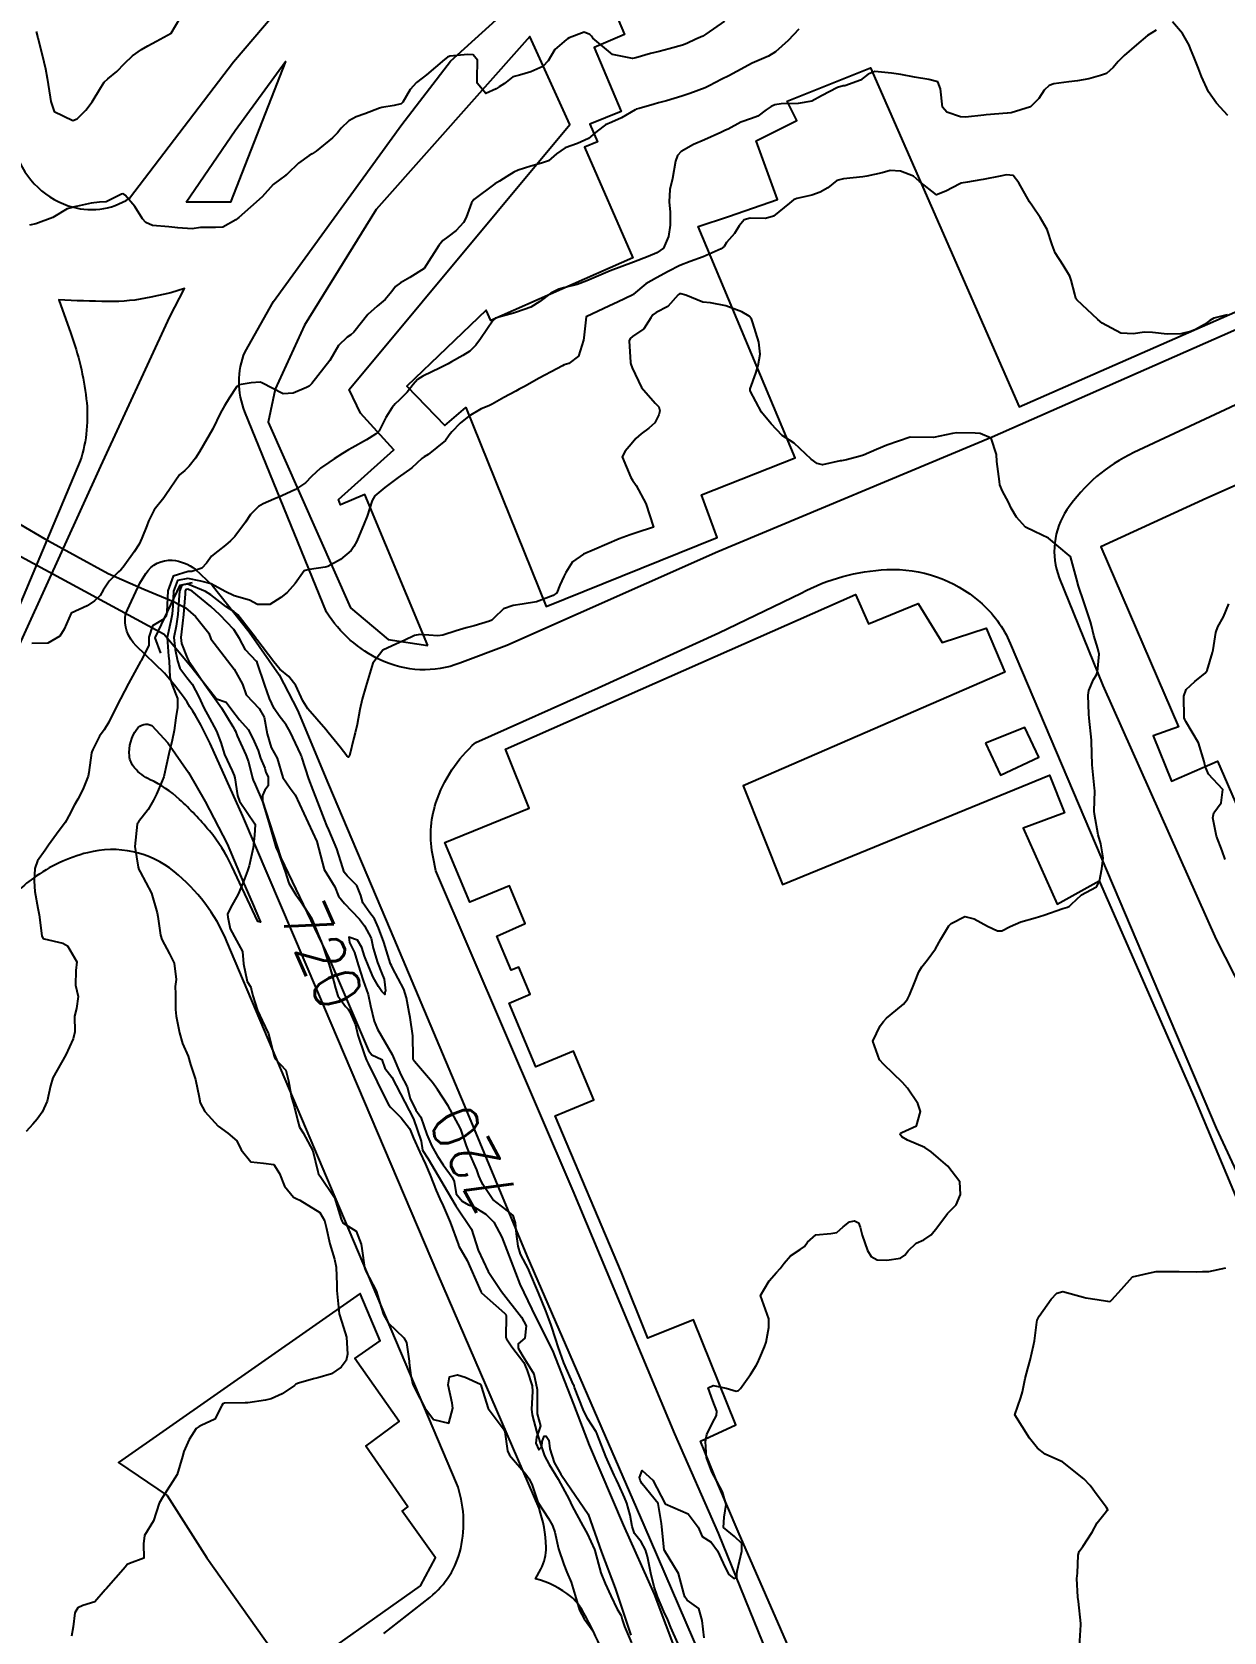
# Model space of a CAD drawing. Header units: metres. Extents: x 307586 to 320046, y 7427249 to 7434250.
# Drawn here: x 312485.9 to 312588.5, y 7431738.7 to 7431876.4 of the extents above; entities that cross this region are included whole.
import ezdxf
from ezdxf.enums import TextEntityAlignment as Align

# ---------------------------------------------------------------- set-up
doc = ezdxf.new("R2010")
doc.units = ezdxf.units.M
doc.header["$MEASUREMENT"] = 0
for name, color, linetype in [('Cotas', 45, 'Continuous'), ('Curvas de Nivel 1m', 11, 'Continuous'), ('Curvas de Nivel 5m', 15, 'Continuous'), ('Edificações', 30, 'Continuous'), ('Hidrografia', 140, 'Continuous'), ('Pontes_Viadutos_Tubos', 190, 'Continuous'), ('Vias Primárias', 230, 'Continuous')]:
    doc.layers.add(name, color=color, linetype=linetype)
doc.styles.add('Style-STANDARD', font='STANDARD.shx')

msp = doc.modelspace()

# ---------------------------------------------------------------- linework, layer by layer
at = {"layer": 'Curvas de Nivel 1m', "flags": 128}
for points, elevation in [([(312582.67, 7431876.56), (312581.93, 7431876.1), (312580.97, 7431875.31), (312579.91, 7431874.37), (312579.39, 7431873.86), (312578.96, 7431873.34), (312578.4, 7431872.84), (312577.89, 7431872.65), (312576.87, 7431872.38), (312575.89, 7431872.2), (312575.15, 7431872.11), (312573.88, 7431871.93), (312573.47, 7431871.81), (312573.04, 7431871.41), (312572.59, 7431870.68), (312571.86, 7431869.95), (312570.21, 7431869.44), (312569.89, 7431869.41), (312569.85, 7431869.41), (312568.05, 7431869.26), (312567.85, 7431869.25), (312566.26, 7431869.07), (312565.85, 7431869.09), (312564.67, 7431869.51), (312564.29, 7431869.94), (312564.11, 7431871.52), (312563.88, 7431872.12), (312563.1, 7431872.31), (312561.89, 7431872.51), (312560.69, 7431872.75), (312559.89, 7431872.85), (312558.47, 7431873.01), (312557.89, 7431872.77), (312557.22, 7431872.26), (312555.88, 7431871.78), (312555.73, 7431871.76), (312555.25, 7431871.62), (312553.87, 7431870.9), (312553.05, 7431870.46), (312551.86, 7431870.24), (312550.4, 7431870.22), (312549.86, 7431870.12), (312549.55, 7431870), (312549.12, 7431869.7), (312548.4, 7431869.15), (312547.84, 7431868.97), (312546.92, 7431868.63), (312545.83, 7431868.05), (312545.62, 7431867.94), (312545.21, 7431867.74), (312543.82, 7431867.12), (312542.87, 7431866.71), (312541.81, 7431866.11), (312541.47, 7431865.78), (312541.3, 7431865.29), (312541.04, 7431863.79), (312540.83, 7431862.85), (312540.76, 7431861.79), (312540.86, 7431860.91), (312540.84, 7431859.79), (312540.7, 7431858.81), (312540.29, 7431857.8), (312539.7, 7431857.39), (312538.96, 7431857.08), (312537.69, 7431856.59), (312535.68, 7431855.85), (312534.29, 7431855.26), (312533.67, 7431854.98), (312532.86, 7431854.69), (312531.66, 7431854.38), (312531.28, 7431854.28), (312530.57, 7431853.92), (312529.65, 7431853.22), (312528.85, 7431852.73), (312527.64, 7431852.3), (312527.36, 7431852.22), (312526.42, 7431851.96), (312525.82, 7431851.78), (312525.63, 7431851.62), (312524.52, 7431849.99), (312524.14, 7431849.46), (312523.6, 7431848.95), (312523.01, 7431848.58), (312522.03, 7431848.02), (312521.74, 7431847.86), (312521.58, 7431847.77), (312521.05, 7431847.5), (312519.57, 7431846.79), (312519.12, 7431846.5), (312518.74, 7431846.06), (312518.21, 7431845.4), (312517.54, 7431844.73), (312517.2, 7431844.41), (312516.92, 7431844.08), (312516.39, 7431843.22), (312515.81, 7431842.09), (312515.67, 7431841.93), (312515.51, 7431841.8), (312514.72, 7431841.31), (312513.5, 7431840.62), (312513.18, 7431840.44), (312512.67, 7431840.13), (312511.95, 7431839.67), (312511.48, 7431839.37), (312510.77, 7431838.86), (312510, 7431838.16), (312509.46, 7431837.61), (312508.6, 7431837.03), (312507.45, 7431836.49), (312507.24, 7431836.4), (312506.75, 7431836.2), (312505.83, 7431835.81), (312505.43, 7431835.58), (312504.75, 7431834.89), (312504.32, 7431834.23), (312503.4, 7431832.98), (312503.03, 7431832.61), (312502.59, 7431832.25), (312501.92, 7431831.72), (312501.38, 7431831.29), (312500.94, 7431830.7), (312500.56, 7431830.27), (312499.68, 7431829.97), (312499.37, 7431829.97), (312498.08, 7431829.58), (312497.62, 7431828.31), (312497.53, 7431826.51), (312497.52, 7431826.31), (312497.48, 7431826.14), (312497.32, 7431825.9), (312496.3, 7431825.32), (312495.98, 7431824.32), (312496, 7431823.61), (312495.34, 7431822.33), (312495.31, 7431822.29), (312495.27, 7431822.24), (312494.24, 7431820.35), (312493.9, 7431819.69), (312493.22, 7431818.36), (312492.55, 7431817.02), (312492.14, 7431816.37), (312491.76, 7431815.81), (312491.18, 7431814.67), (312491.09, 7431814.47), (312491.06, 7431814.38), (312490.84, 7431812.7), (312490.76, 7431812.38), (312490.3, 7431811.23), (312489.87, 7431810.39), (312489.6, 7431809.92), (312489.11, 7431808.95), (312488.92, 7431808.59), (312488.79, 7431808.4), (312488.06, 7431807.38), (312487.36, 7431806.43), (312487.25, 7431806.26), (312487.08, 7431806.02), (312486.42, 7431805.08), (312486.18, 7431804.44), (312486.13, 7431803.35), (312486.17, 7431802.44), (312486.45, 7431801.01), (312486.55, 7431800.43), (312486.79, 7431798.63), (312486.88, 7431798.43), (312486.98, 7431798.37), (312488.58, 7431798), (312488.98, 7431797.77), (312489.8, 7431796.39), (312489.7, 7431795.65), (312489.67, 7431794.39), (312489.9, 7431793.41), (312489.77, 7431792.39), (312489.59, 7431791.71), (312489.62, 7431790.39), (312489.49, 7431789.78), (312488.86, 7431788.4), (312487.74, 7431786.42), (312487.52, 7431785.73), (312487.24, 7431784.42), (312486.8, 7431783.47), (312486.38, 7431782.86), (312486, 7431782.44), (312485.44, 7431781.79)], 723), ([(312551.93, 7431876.63), (312551.02, 7431875.67), (312549.91, 7431874.69), (312549.3, 7431874.31), (312547.9, 7431873.71), (312546.6, 7431873.01), (312545.89, 7431872.64), (312545.29, 7431872.33), (312544.21, 7431871.76), (312543.87, 7431871.6), (312542.54, 7431871.1), (312541.86, 7431870.87), (312540.55, 7431870.49), (312539.86, 7431870.3), (312539.48, 7431870.19), (312538.18, 7431869.83), (312537.93, 7431869.75), (312537.85, 7431869.71), (312536.66, 7431869.02), (312535.83, 7431868.65), (312535.29, 7431868.4), (312534.57, 7431867.87), (312533.82, 7431867.23), (312532.89, 7431866.81), (312531.81, 7431866.44), (312531.06, 7431865.91), (312530.39, 7431865.33), (312529.79, 7431865.11), (312528.87, 7431864.85), (312527.78, 7431864.5), (312527.39, 7431864.34), (312526.79, 7431863.96), (312526.16, 7431863.58), (312525.77, 7431863.33), (312523.95, 7431862), (312523.75, 7431861.71), (312523.31, 7431860.43), (312523.07, 7431860.01), (312522.43, 7431859.31), (312521.71, 7431858.78), (312521.28, 7431858.46), (312520.94, 7431858.03), (312519.68, 7431856.05), (312518.44, 7431855.29), (312517.66, 7431854.83), (312517.23, 7431854.5), (312516.89, 7431854.08), (312516.34, 7431853.39), (312515.64, 7431852.82), (312514.85, 7431852.1), (312513.62, 7431850.58), (312513.38, 7431850.35), (312513.06, 7431850.13), (312512.32, 7431849.42), (312511.58, 7431848.14), (312510.02, 7431846.16), (312509.79, 7431845.94), (312509.56, 7431845.81), (312508.41, 7431845.32), (312507.55, 7431845.26), (312505.71, 7431846.21), (312505.56, 7431846.27), (312504.81, 7431846.22), (312503.76, 7431846.04), (312503.56, 7431845.9), (312502.89, 7431844.9), (312502.49, 7431844.25), (312502.16, 7431843.62), (312501.51, 7431842.26), (312500.36, 7431840.27), (312500.01, 7431839.74), (312499.47, 7431839.04), (312499.08, 7431838.67), (312498.64, 7431838.29), (312497.45, 7431836.59), (312497.35, 7431836.4), (312497.28, 7431836.31), (312496.45, 7431835.3), (312495.97, 7431834.32), (312495.81, 7431833.92), (312495.4, 7431832.86), (312495.15, 7431832.33), (312494.72, 7431831.68), (312493.77, 7431830.35), (312493.59, 7431830.14), (312493.37, 7431829.94), (312492.57, 7431829.16), (312492.06, 7431828.37), (312491.79, 7431827.93), (312491.33, 7431827.45), (312490.68, 7431827.04), (312489.32, 7431826.4), (312488.7, 7431825.02), (312488.32, 7431824.41), (312487.29, 7431823.82), (312485.93, 7431823.8)], 724), ([(312588.85, 7431869.22), (312587.86, 7431870.28), (312587.17, 7431871.24), (312586.57, 7431872.56), (312586.31, 7431873.25), (312585.91, 7431874.26), (312585.63, 7431874.96), (312585.5, 7431875.26), (312584.93, 7431876.26), (312584.08, 7431877.28)], 723), ([(312588.79, 7431852.08), (312587.64, 7431851.78), (312587.29, 7431851.58), (312586.84, 7431851.24), (312586.07, 7431850.8), (312585.63, 7431850.62), (312584.8, 7431850.44), (312583.62, 7431850.41), (312582.37, 7431850.55), (312581.63, 7431850.57), (312580.73, 7431850.42), (312579.62, 7431850.49), (312578.02, 7431851.35), (312577.64, 7431851.66), (312575.84, 7431853.37), (312575.77, 7431853.48), (312575.67, 7431853.85), (312575.37, 7431855.06), (312575.24, 7431855.38), (312574.66, 7431856.35), (312573.98, 7431857.4), (312573.71, 7431858.1), (312573.28, 7431859.4), (312572.7, 7431860.45), (312572.02, 7431861.42), (312571.76, 7431861.79), (312570.85, 7431863.43), (312570.38, 7431864.04), (312569.79, 7431864.11), (312569.24, 7431864.01), (312567.79, 7431863.72), (312567.58, 7431863.68), (312566.44, 7431863.48), (312565.89, 7431863.38), (312565.78, 7431863.35), (312564.58, 7431862.7), (312563.77, 7431862.38), (312562.3, 7431863.53), (312561.79, 7431863.99), (312560.66, 7431864.43), (312559.79, 7431864.48), (312559.09, 7431864.27), (312557.79, 7431864), (312557.44, 7431863.94), (312555.78, 7431863.77), (312555.18, 7431863.62), (312554.41, 7431862.99), (312553.77, 7431862.61), (312553.05, 7431862.36), (312551.76, 7431862.07), (312551.47, 7431861.95), (312551.12, 7431861.67), (312549.74, 7431860.56), (312549.07, 7431860.36), (312547.74, 7431860.39), (312547.22, 7431860.24), (312546.79, 7431859.72), (312546.4, 7431859.05), (312545.71, 7431858.3), (312545.49, 7431857.95), (312545.23, 7431857.74), (312543.7, 7431857.05), (312542.57, 7431856.65), (312541.69, 7431856.3), (312540.69, 7431855.79), (312539.68, 7431855.26), (312538.76, 7431854.73), (312537.71, 7431853.83), (312537.68, 7431853.8), (312537.65, 7431853.78), (312536.32, 7431853.17), (312535.64, 7431852.83), (312533.63, 7431851.88), (312533.41, 7431850.08), (312533.39, 7431849.88), (312532.97, 7431848.51), (312532.14, 7431847.89), (312531.73, 7431847.75), (312531.58, 7431847.68), (312531.09, 7431847.42), (312529.57, 7431846.61), (312529.13, 7431846.37), (312528.38, 7431845.94), (312527.85, 7431845.66), (312527.56, 7431845.5), (312526.55, 7431844.96), (312525.54, 7431844.39), (312525.26, 7431844.25), (312524.6, 7431843.98), (312523.53, 7431843.36), (312522.79, 7431842.74), (312522.07, 7431842.01), (312521.83, 7431841.7), (312521.51, 7431841.25), (312520.02, 7431840.04), (312519.68, 7431839.85), (312519.49, 7431839.71), (312518.62, 7431838.91), (312517.46, 7431838.07), (312516.31, 7431837.22), (312515.45, 7431836.5), (312515.2, 7431836.09), (312514.77, 7431834.75), (312514.51, 7431834.1), (312513.88, 7431832.59), (312513.64, 7431832.12), (312513.39, 7431831.79), (312512.49, 7431831.02), (312511.38, 7431830.42), (312511.16, 7431830.36), (312509.81, 7431830.16), (312509.45, 7431830.08), (312509.37, 7431830.03), (312508.59, 7431828.94), (312507.89, 7431828.18), (312507.34, 7431827.74), (312506.39, 7431827.15), (312505.33, 7431827.15), (312504.64, 7431827.53), (312503.34, 7431827.9), (312502.56, 7431828.25), (312501.35, 7431828.93), (312500.48, 7431829.14), (312499.36, 7431829.38), (312498.45, 7431829.2), (312498.12, 7431828.3), (312498.05, 7431827.02), (312498.01, 7431826.3), (312497.89, 7431825.73), (312497.56, 7431824.31), (312497.68, 7431822.71), (312497.73, 7431822.3), (312497.8, 7431820.85), (312497.96, 7431820.3), (312498.47, 7431819.06), (312498.47, 7431818.29), (312498.31, 7431817.39), (312498.17, 7431816.3), (312498, 7431815.48), (312497.7, 7431814.3), (312497.3, 7431812.46), (312497.27, 7431812.31), (312497.15, 7431811.97), (312496.64, 7431810.82), (312496.4, 7431810.32), (312495.94, 7431809.51), (312495.1, 7431808.44), (312495.06, 7431808.38), (312495.03, 7431808.33), (312495, 7431808.23), (312494.8, 7431806.33), (312495.06, 7431804.54), (312495.14, 7431804.33), (312495.24, 7431804.14), (312496.23, 7431802.32), (312496.72, 7431800.61), (312496.77, 7431800.31), (312496.99, 7431798.7), (312497.1, 7431798.31), (312497.76, 7431797.09), (312498.16, 7431796.29), (312498.35, 7431794.88), (312498.26, 7431794.29), (312498.28, 7431793.64), (312498.29, 7431792.29), (312498.33, 7431791.71), (312498.62, 7431790.28), (312498.88, 7431789.37), (312499.37, 7431788.27), (312499.57, 7431787.56), (312500, 7431786.27), (312500.32, 7431784.76), (312500.4, 7431784.26), (312500.81, 7431783.52), (312501.95, 7431782.25), (312502.79, 7431781.66), (312503.55, 7431781), (312503.95, 7431780.22), (312504.76, 7431779.19), (312505.87, 7431779.08), (312506.75, 7431778.97), (312507.24, 7431778.18), (312507.67, 7431777.11), (312508.45, 7431776.16), (312508.72, 7431776.01), (312508.98, 7431775.9), (312510.7, 7431774.84), (312511.1, 7431774.14), (312511.25, 7431773.57), (312511.57, 7431772.13), (312511.97, 7431770.81), (312512.12, 7431770.13), (312512.16, 7431768.6), (312512.18, 7431768.12), (312512.33, 7431766.4), (312512.37, 7431766.12), (312512.59, 7431765.4), (312513.01, 7431764.11), (312513.1, 7431762.65), (312512.97, 7431762.11), (312512.55, 7431761.53), (312511.71, 7431760.96), (312510.54, 7431760.6), (312510.16, 7431760.52), (312508.86, 7431760.16), (312508.63, 7431760.06), (312508.53, 7431759.96), (312507.46, 7431759.23), (312506.51, 7431758.81), (312506.03, 7431758.68), (312504.51, 7431758.46), (312504.27, 7431758.45), (312502.51, 7431758.43), (312502.37, 7431758.37), (312502.28, 7431758.24), (312501.68, 7431757.06), (312500.49, 7431756.5), (312500.31, 7431756.43), (312500.05, 7431756.26), (312499.45, 7431755.29), (312499.01, 7431754.27), (312498.88, 7431753.85), (312498.43, 7431752.28), (312497.16, 7431750.3), (312496.88, 7431749.83), (312496.38, 7431748.31), (312495.63, 7431747.05), (312495.52, 7431746.32), (312495.56, 7431745.1), (312494.34, 7431744.64), (312494.13, 7431744.54), (312493.97, 7431744.34), (312492.31, 7431742.44), (312492.27, 7431742.4), (312492.22, 7431742.36), (312491.35, 7431741.32), (312490.3, 7431741.03), (312489.87, 7431740.81), (312489.63, 7431740.39), (312489.48, 7431739.18), (312489.35, 7431738.39)], 722), ([(312543.78, 7431738.23), (312543.6, 7431739.74), (312543.31, 7431740.76), (312542.31, 7431741.49), (312542.11, 7431741.76), (312542.03, 7431742.05), (312541.58, 7431743.77), (312540.36, 7431745.74), (312540.35, 7431745.78), (312540.34, 7431745.81), (312540.13, 7431747.78), (312540.1, 7431748.07), (312539.81, 7431749.79), (312538.43, 7431751.5), (312538.33, 7431751.7), (312538.28, 7431751.8), (312538.21, 7431752.03), (312538.45, 7431752.62), (312539.35, 7431751.79), (312540.41, 7431749.78), (312542.4, 7431748.91), (312543.27, 7431747.75), (312543.6, 7431746.96), (312544.37, 7431746.48), (312544.93, 7431745.72), (312545.41, 7431744.67), (312545.86, 7431743.71), (312546.34, 7431743.35), (312546.59, 7431743.45), (312546.6, 7431743.71), (312546.61, 7431743.97), (312547.03, 7431745.7), (312547.01, 7431746.34), (312546.38, 7431746.96), (312545.45, 7431747.72), (312545.51, 7431748.61), (312545.68, 7431749.72), (312545.36, 7431750.79), (312544.87, 7431751.73), (312544.44, 7431752.52), (312543.98, 7431753.74), (312543.88, 7431755.14), (312544, 7431755.74), (312544.49, 7431756.73), (312544.85, 7431757.37), (312544.88, 7431757.73), (312544.52, 7431758.62), (312544.11, 7431759.74), (312544.54, 7431759.96), (312545.67, 7431759.72), (312546.53, 7431759.47), (312546.72, 7431759.52), (312546.91, 7431759.7), (312547.76, 7431760.9), (312548.26, 7431761.68), (312548.36, 7431761.88), (312548.56, 7431762.32), (312548.98, 7431763.27), (312549.1, 7431763.67), (312549.34, 7431764.93), (312549.35, 7431765.67), (312548.62, 7431767.68), (312549.37, 7431768.94), (312550, 7431769.67), (312550.31, 7431770.01), (312550.66, 7431770.47), (312551.22, 7431771.1), (312552.03, 7431771.65), (312552.41, 7431771.91), (312552.68, 7431772.28), (312553.4, 7431772.92), (312554.69, 7431773.03), (312555.18, 7431773.12), (312555.75, 7431773.6), (312556.27, 7431774.03), (312556.71, 7431774.12), (312557.06, 7431773.94), (312557.21, 7431773.58), (312557.38, 7431772.89), (312557.83, 7431771.57), (312558.16, 7431771.06), (312558.67, 7431770.77), (312559.5, 7431770.72), (312560.67, 7431770.91), (312561.04, 7431771.17), (312561.34, 7431771.53), (312562.02, 7431772.19), (312562.69, 7431772.49), (312563.3, 7431772.9), (312563.8, 7431773.5), (312564.72, 7431774.74), (312565.09, 7431775.11), (312565.46, 7431775.48), (312565.84, 7431776.37), (312565.79, 7431777.48), (312564.76, 7431778.81), (312563.95, 7431779.5), (312563.32, 7431780.05), (312562.78, 7431780.42), (312561.27, 7431781.05), (312560.79, 7431781.33), (312560.63, 7431781.54), (312560.67, 7431781.66), (312560.8, 7431781.72), (312562.04, 7431782.3), (312562.38, 7431783.52), (312562.16, 7431784.2), (312561.28, 7431785.54), (312560.85, 7431786.02), (312559.24, 7431787.56), (312558.87, 7431787.97), (312558.28, 7431789.57), (312558.91, 7431790.89), (312559.2, 7431791.27), (312559.46, 7431791.55), (312560.27, 7431792.2), (312560.93, 7431792.75), (312561.28, 7431793.19), (312561.46, 7431793.53), (312561.89, 7431794.59), (312562.25, 7431795.53), (312562.51, 7431795.98), (312562.97, 7431796.54), (312563.69, 7431797.51), (312564.15, 7431798.35), (312564.83, 7431799.49), (312565.02, 7431799.7), (312566.2, 7431800.3), (312567.02, 7431800.11), (312568.15, 7431799.46), (312569.01, 7431799.07), (312569.4, 7431799.06), (312570.1, 7431799.43), (312571.02, 7431799.84), (312572.25, 7431800.18), (312573.02, 7431800.42), (312574.65, 7431801), (312575.03, 7431801.1), (312575.21, 7431801.19), (312575.38, 7431801.37), (312576.25, 7431802.15), (312577.05, 7431802.6), (312577.54, 7431802.86), (312577.8, 7431803.34), (312578.01, 7431804.41), (312578.1, 7431805.34), (312577.9, 7431806.54), (312577.69, 7431807.34), (312577.36, 7431809.11), (312577.34, 7431809.35), (312577.39, 7431811.11), (312577.38, 7431811.35), (312577.18, 7431813.35), (312577.11, 7431815.35), (312577.1, 7431815.46), (312576.9, 7431817.35), (312576.87, 7431817.71), (312576.83, 7431819.35), (312576.87, 7431819.74), (312577.27, 7431820.68), (312577.53, 7431821.09), (312577.62, 7431821.35), (312577.77, 7431822.87), (312577.66, 7431823.35), (312577.31, 7431824.47), (312577.1, 7431825.35), (312577.02, 7431825.66), (312576.46, 7431827.36), (312576, 7431828.72), (312575.82, 7431829.37), (312575.39, 7431830.96), (312575.29, 7431831.27), (312575.2, 7431831.37), (312573.41, 7431832.85), (312572.21, 7431833.41), (312571.43, 7431833.79), (312570.65, 7431834.65), (312570.21, 7431835.44), (312569.96, 7431835.96), (312569.46, 7431836.89), (312569.22, 7431837.45), (312569.18, 7431837.74), (312568.97, 7431839.46), (312568.92, 7431840.04), (312568.48, 7431841.46), (312567.52, 7431841.87), (312567.1, 7431841.89), (312565.52, 7431841.9), (312565.14, 7431841.87), (312563.51, 7431841.52), (312561.51, 7431841.54), (312559.51, 7431840.86), (312558.61, 7431840.47), (312557.5, 7431839.99), (312557.19, 7431839.9), (312556.03, 7431839.6), (312555.59, 7431839.51), (312555.49, 7431839.49), (312553.96, 7431839.16), (312553.49, 7431839.27), (312552.99, 7431839.65), (312551.51, 7431841.03), (312551.12, 7431841.28), (312550.48, 7431841.68), (312549.53, 7431842.68), (312548.7, 7431843.7), (312547.73, 7431845.54), (312547.75, 7431845.71), (312548.23, 7431847.05), (312548.42, 7431847.7), (312548.61, 7431848.69), (312548.48, 7431849.7), (312547.97, 7431851.37), (312547.84, 7431851.71), (312547.64, 7431851.95), (312547.03, 7431852.33), (312545.65, 7431852.85), (312544.31, 7431853.1), (312543.65, 7431853.16), (312542.2, 7431853.77), (312541.77, 7431853.88), (312541.66, 7431853.86), (312541.55, 7431853.78), (312540.66, 7431852.78), (312539.64, 7431852.28), (312539.37, 7431852.08), (312539.18, 7431851.81), (312538.58, 7431850.86), (312537.62, 7431850.19), (312537.41, 7431850.04), (312537.32, 7431849.83), (312537.45, 7431847.97), (312537.47, 7431847.83), (312537.58, 7431847.5), (312538.39, 7431845.82), (312539.55, 7431844.47), (312539.88, 7431844.14), (312539.96, 7431843.8), (312539.89, 7431843.45), (312539.53, 7431842.76), (312539.03, 7431842.31), (312538.35, 7431841.82), (312537.91, 7431841.42), (312537.5, 7431840.93), (312536.98, 7431840.35), (312536.72, 7431839.84), (312537.47, 7431838.06), (312537.61, 7431837.83), (312537.92, 7431837.37), (312538.77, 7431835.82), (312539.42, 7431833.81), (312537.93, 7431833.31), (312537.41, 7431833.14), (312536.45, 7431832.8), (312535.4, 7431832.34), (312534.35, 7431831.87), (312533.39, 7431831.47), (312532.45, 7431830.82), (312531.88, 7431829.89), (312531.71, 7431829.56), (312531.36, 7431828.82), (312531.09, 7431828.16), (312530.79, 7431827.91), (312529.34, 7431827.37), (312528.12, 7431827.16), (312527.33, 7431827.05), (312526.5, 7431826.78), (312525.68, 7431825.97), (312525.5, 7431825.79), (312525.32, 7431825.71), (312523.98, 7431825.32), (312523.31, 7431825.13), (312522.44, 7431824.87), (312521.3, 7431824.51), (312520.87, 7431824.46), (312519.3, 7431824.56), (312518.86, 7431824.49), (312517.95, 7431824.06), (312517.29, 7431823.77), (312516.14, 7431823.22), (312515.27, 7431822.09), (312514.66, 7431820.1), (312514.34, 7431819), (312514.15, 7431818.11), (312513.91, 7431816.81), (312513.75, 7431816.11), (312513.64, 7431815.67), (312513.25, 7431814.12), (312513.17, 7431814.02), (312513.04, 7431814.12), (312512.45, 7431814.86), (312511.43, 7431816.14), (312511.21, 7431816.38), (312509.66, 7431818.16), (312509.23, 7431818.86), (312508.65, 7431820.17), (312508.04, 7431820.96), (312507.27, 7431821.58), (312506.75, 7431822.2), (312505.29, 7431824.13), (312505.26, 7431824.17), (312505.23, 7431824.21), (312504.93, 7431824.58), (312503.65, 7431826.24), (312503.49, 7431826.4), (312503.33, 7431826.5), (312502.61, 7431826.97), (312501.34, 7431827.97), (312500.88, 7431828.26), (312499.35, 7431828.89), (312498.82, 7431828.82), (312498.63, 7431828.29), (312498.58, 7431827.54), (312498.49, 7431826.29), (312498.33, 7431825.27), (312498.15, 7431824.3), (312498.25, 7431823.26), (312498.47, 7431822.29), (312498.65, 7431821.67), (312499.26, 7431820.86), (312499.72, 7431820.28), (312500.3, 7431819.21), (312500.73, 7431818.26), (312501.21, 7431817.37), (312501.8, 7431816.25), (312502.18, 7431815.26), (312502.49, 7431814.25), (312503.16, 7431812.82), (312503.34, 7431812.42), (312503.38, 7431812.24), (312503.61, 7431810.7), (312503.79, 7431810.23), (312505.1, 7431808.27), (312505.13, 7431808.21), (312505.14, 7431808.18), (312505.09, 7431807.3), (312504.96, 7431806.21), (312504.63, 7431804.65), (312504.49, 7431804.22), (312504.14, 7431803.32), (312503.67, 7431802.23), (312503.02, 7431801.04), (312502.77, 7431800.49), (312502.79, 7431800.24), (312503, 7431799.23), (312503.53, 7431798.23), (312504.05, 7431797.3), (312504.15, 7431796.22), (312504.45, 7431794.7), (312504.76, 7431794.21), (312504.81, 7431794.09), (312504.93, 7431793.46), (312505.33, 7431792.21), (312505.75, 7431791.36), (312506.28, 7431790.2), (312506.79, 7431788.27), (312506.8, 7431788.19), (312506.86, 7431788.06), (312507.77, 7431787.09), (312508.02, 7431786.17), (312508.27, 7431784.72), (312508.44, 7431784.17), (312508.52, 7431783.88), (312508.8, 7431782.68), (312508.96, 7431782.16), (312509.26, 7431781.68), (312510.11, 7431780.15), (312510.52, 7431778.37), (312510.6, 7431778.14), (312510.74, 7431777.95), (312511.98, 7431776.13), (312512.55, 7431774.27), (312512.59, 7431774.12), (312512.69, 7431773.94), (312513.82, 7431773.24), (312514.25, 7431772.1), (312514.31, 7431771.74), (312514.56, 7431770.09), (312514.65, 7431769.79), (312515.56, 7431768.08), (312515.99, 7431766.7), (312516.18, 7431766.07), (312516.59, 7431765.34), (312517.94, 7431764.05), (312518.17, 7431763.64), (312518.38, 7431762.04), (312518.39, 7431761.89), (312518.54, 7431760.81), (312518.71, 7431760.04), (312518.87, 7431759.7), (312519.73, 7431758.03), (312520.49, 7431757.03), (312521.8, 7431756.7), (312522.15, 7431758), (312522.08, 7431758.44), (312521.75, 7431760.01), (312521.86, 7431760.69), (312522.54, 7431760.87), (312523.21, 7431760.66), (312524.53, 7431760.06), (312524.58, 7431759.97), (312524.6, 7431759.9), (312525.18, 7431757.96), (312526.49, 7431756.24), (312526.59, 7431756.06), (312526.63, 7431755.95), (312526.85, 7431754.32), (312527.03, 7431753.94), (312528.44, 7431752.32), (312528.73, 7431751.92), (312528.97, 7431751.38), (312529.46, 7431749.91), (312530.39, 7431748.49), (312530.73, 7431747.9), (312530.93, 7431747.34), (312531.24, 7431745.89), (312531.69, 7431744.54), (312531.97, 7431743.88), (312532.33, 7431743.03), (312532.69, 7431741.87), (312533.05, 7431740.61), (312533.46, 7431739.86), (312534.28, 7431738.73)], 721), ([(312588.62, 7431805.21), (312588.35, 7431805.96), (312587.87, 7431807.22), (312587.56, 7431808.79), (312587.63, 7431809.23), (312588.28, 7431810.08), (312588.4, 7431811.22), (312587.17, 7431812.55), (312586.88, 7431813.23), (312586.8, 7431813.63), (312586.31, 7431815.24), (312585.22, 7431817.08), (312585.16, 7431817.19), (312585.13, 7431817.25), (312585.08, 7431817.4), (312585.06, 7431819.25), (312585.26, 7431819.84), (312585.99, 7431820.51), (312586.9, 7431821.23), (312587.05, 7431821.46), (312587.29, 7431822.23), (312587.52, 7431823), (312587.57, 7431823.23), (312587.82, 7431824.72), (312587.99, 7431825.22), (312588.47, 7431826.08), (312588.92, 7431827.21)], 722), ([(312576.08, 7431737.53), (312576.18, 7431739.35), (312576.18, 7431739.47), (312575.98, 7431741.35), (312575.94, 7431741.74), (312575.86, 7431743.35), (312575.89, 7431743.81), (312575.96, 7431745.35), (312576.06, 7431745.66), (312576.37, 7431746.09), (312577.18, 7431747.34), (312577.6, 7431748.12), (312578.41, 7431749.14), (312578.51, 7431749.22), (312578.49, 7431749.32), (312578.41, 7431749.44), (312577.6, 7431750.51), (312576.98, 7431751.34), (312576.44, 7431751.93), (312574.62, 7431753.37), (312574.46, 7431753.45), (312573.13, 7431754.05), (312572.47, 7431754.55), (312571.77, 7431755.41), (312570.5, 7431757.42), (312571.03, 7431758.91), (312571.17, 7431759.41), (312571.4, 7431760.55), (312571.62, 7431761.41), (312571.83, 7431762.14), (312572.12, 7431763.4), (312572.19, 7431763.8), (312572.4, 7431765.4), (312572.44, 7431765.57), (312572.61, 7431765.9), (312573.64, 7431767.38), (312574.13, 7431767.88), (312574.63, 7431768.03), (312576.42, 7431767.56), (312576.63, 7431767.5), (312577.61, 7431767.34), (312578.49, 7431767.19), (312578.62, 7431767.17), (312578.73, 7431767.21), (312578.85, 7431767.32), (312579.7, 7431768.25), (312580.65, 7431769.3), (312582.26, 7431769.68), (312582.66, 7431769.75), (312583.16, 7431769.77), (312584.66, 7431769.75), (312586.16, 7431769.74), (312586.66, 7431769.75), (312587.2, 7431769.77), (312588.66, 7431770.07)], 722)]:
    msp.add_lwpolyline(points, dxfattribs=dict(at, elevation=elevation))
at = {"layer": 'Curvas de Nivel 5m', "flags": 128}
for points, elevation in [([(312545.53, 7431877.33), (312543.93, 7431876.2), (312543.65, 7431876.04), (312543.07, 7431875.77), (312542.28, 7431875.41), (312541.92, 7431875.27), (312540.76, 7431874.95), (312539.91, 7431874.73), (312539.17, 7431874.55), (312537.9, 7431874.19), (312537.61, 7431874.12), (312535.9, 7431874.46), (312534.21, 7431875.88), (312534.08, 7431876.03), (312533.93, 7431876.18), (312533.44, 7431876.38), (312532.16, 7431875.9), (312532.01, 7431875.81), (312531.92, 7431875.76), (312530.92, 7431874.9), (312530.36, 7431873.92), (312529.89, 7431873.43), (312528.86, 7431872.97), (312527.88, 7431872.7), (312527.3, 7431872.54), (312526.59, 7431871.96), (312526.15, 7431871.68), (312525.87, 7431871.52), (312525, 7431871.12), (312524.25, 7431871.99), (312524.25, 7431872.37), (312524.27, 7431873.99), (312523.9, 7431874.45), (312523.43, 7431874.47), (312521.9, 7431874.32), (312521.69, 7431874.23), (312521.42, 7431874.03), (312519.88, 7431872.71), (312519.51, 7431872.42), (312519.03, 7431872.06), (312518.47, 7431871.46), (312517.86, 7431870.37), (312517.7, 7431870.23), (312517.11, 7431870.08), (312516.03, 7431869.91), (312515.85, 7431869.86), (312514.59, 7431869.36), (312513.84, 7431869.1), (312513.2, 7431868.76), (312512.55, 7431868.13), (312512.23, 7431867.73), (312511.81, 7431867.29), (312510.38, 7431866.16), (312510.04, 7431865.93), (312509.8, 7431865.78), (312508.86, 7431865.11), (312507.92, 7431864.19), (312507.84, 7431864.12), (312507.77, 7431864.08), (312506.7, 7431863.27), (312505.75, 7431862.21), (312503.74, 7431860.45), (312503.62, 7431860.35), (312503.48, 7431860.24), (312502.36, 7431859.62), (312501.72, 7431859.58), (312500.43, 7431859.57), (312499.72, 7431859.46), (312498.48, 7431859.54), (312497.72, 7431859.65), (312496.31, 7431859.74), (312495.73, 7431860), (312495.44, 7431860.33), (312494.78, 7431861.38), (312493.95, 7431862.36), (312493.83, 7431862.44), (312493.75, 7431862.47), (312493.65, 7431862.46), (312493.48, 7431862.36), (312492.32, 7431861.8), (312491.75, 7431861.77), (312491.04, 7431861.68), (312489.74, 7431861.39), (312488.96, 7431861.2), (312487.73, 7431860.43), (312486.27, 7431859.9), (312485.72, 7431859.79)], 725), ([(312486.3, 7431876.45), (312486.44, 7431875.91), (312486.81, 7431874.44), (312487.09, 7431873.23), (312487.25, 7431872.44), (312487.51, 7431870.78), (312487.56, 7431870.43), (312487.84, 7431869.55), (312489.44, 7431868.8), (312489.83, 7431868.93), (312490.58, 7431869.67), (312491.12, 7431870.39), (312491.87, 7431871.62), (312492.16, 7431872.09), (312492.45, 7431872.37), (312493.23, 7431873.01), (312493.89, 7431873.69), (312494.59, 7431874.35), (312495.35, 7431874.89), (312495.91, 7431875.22), (312496.64, 7431875.6), (312497.92, 7431876.31), (312498.67, 7431877.57)], 725), ([(312541.51, 7431737.77), (312540.91, 7431739.14), (312540.64, 7431739.78), (312540.3, 7431740.51), (312539.75, 7431741.79), (312539.48, 7431742.63), (312539.2, 7431743.79), (312538.91, 7431745.24), (312538.74, 7431745.8), (312538.37, 7431746.49), (312537.79, 7431747.22), (312537.58, 7431747.81), (312537.41, 7431748.8), (312537.12, 7431749.82), (312536.92, 7431750.32), (312536.43, 7431751.4), (312536.23, 7431751.83), (312536.04, 7431752.23), (312535.33, 7431753.84), (312534.58, 7431755.75), (312534.54, 7431755.85), (312534.48, 7431755.97), (312533.74, 7431757.11), (312533.38, 7431757.87), (312532.63, 7431759.78), (312532.59, 7431759.88), (312532.58, 7431759.92), (312532.53, 7431760), (312531.69, 7431761.89), (312531.21, 7431763.26), (312531.02, 7431763.9), (312530.6, 7431765.15), (312530.32, 7431765.9), (312530.14, 7431766.37), (312529.51, 7431767.91), (312528.7, 7431769.88), (312528.68, 7431769.92), (312528.65, 7431769.97), (312527.97, 7431771.24), (312527.76, 7431771.93), (312527.62, 7431773.01), (312527.53, 7431773.94), (312527.34, 7431774.57), (312526.71, 7431775.08), (312525.59, 7431775.96), (312524.74, 7431777.24), (312524.49, 7431777.72), (312524.4, 7431777.98), (312524.22, 7431778.51), (312523.57, 7431779.99), (312523.34, 7431780.56), (312522.84, 7431782), (312522.82, 7431782.03), (312522.79, 7431782.11), (312521.76, 7431784.01), (312520.83, 7431785.42), (312520.39, 7431786.02), (312518.86, 7431787.81), (312518.76, 7431787.94), (312518.73, 7431788.04), (312518.74, 7431788.17), (312518.72, 7431790.04), (312518.47, 7431791.61), (312518.39, 7431792.05), (312518.17, 7431793.29), (312517.92, 7431794.06), (312516.96, 7431795.87), (312516.87, 7431796.07), (312516.8, 7431796.23), (312516.21, 7431798.08), (312515.76, 7431799.32), (312515.41, 7431800.09), (312515.02, 7431800.62), (312514.4, 7431801.48), (312514.24, 7431802.1), (312513.9, 7431802.97), (312513.05, 7431803.8), (312512.81, 7431804.12), (312512.69, 7431804.49), (312512.17, 7431806.13), (312511.49, 7431807.75), (312511.31, 7431808.14), (312511.11, 7431808.64), (312510.54, 7431810.15), (312510.13, 7431811.16), (312509.77, 7431812.15), (312509.17, 7431814.01), (312509.13, 7431814.12), (312509.11, 7431814.16), (312509.08, 7431814.25), (312508.16, 7431816.18), (312507.81, 7431816.79), (312507.22, 7431817.56), (312506.79, 7431818.19), (312506.38, 7431819.05), (312505.96, 7431820.2), (312505.32, 7431822.16), (312505.3, 7431822.21), (312505.27, 7431822.24), (312504.31, 7431823.25), (312503.79, 7431824.23), (312503.3, 7431824.98), (312502.11, 7431826.25), (312501.33, 7431826.97), (312499.73, 7431828.28), (312499.35, 7431828.46), (312499.18, 7431828.44), (312499.13, 7431828.28), (312499.11, 7431828.05), (312498.97, 7431826.29), (312498.8, 7431824.78), (312498.74, 7431824.29), (312498.79, 7431823.79), (312499.28, 7431822.56), (312499.42, 7431822.28), (312499.77, 7431821.77), (312500.8, 7431820.26), (312501.24, 7431819.65), (312502.25, 7431818.25), (312503.21, 7431816.64), (312503.36, 7431816.4), (312503.45, 7431816.24), (312503.59, 7431815.84), (312504.33, 7431814.22), (312504.56, 7431813.61), (312504.91, 7431812.21), (312504.97, 7431812.03), (312505.15, 7431811.66), (312505.77, 7431810.2), (312506.07, 7431809.25), (312506.37, 7431808.2), (312506.89, 7431806.39), (312506.95, 7431806.19), (312507.08, 7431805.91), (312507.71, 7431804.18), (312508.05, 7431803.18), (312508.64, 7431802.17), (312508.8, 7431801.94), (312509.03, 7431801.63), (312509.99, 7431800.15), (312510.72, 7431798.41), (312510.82, 7431798.14), (312510.98, 7431797.7), (312511.51, 7431796.13), (312511.73, 7431795.35), (312512.04, 7431794.13), (312512.26, 7431793.46), (312512.92, 7431792.55), (312513.13, 7431792.33), (312513.28, 7431792.11), (312513.77, 7431790.97), (312513.99, 7431790.1), (312514.56, 7431788.4), (312514.66, 7431788.09), (312514.71, 7431787.94), (312514.86, 7431787.66), (312515.63, 7431786.08), (312516.44, 7431784.45), (312516.64, 7431784.07), (312516.81, 7431783.86), (312517.71, 7431782.97), (312518.41, 7431782.05), (312518.54, 7431781.79), (312518.78, 7431781.24), (312519.32, 7431780.03), (312519.8, 7431778.98), (312520.21, 7431778.03), (312520.73, 7431776.73), (312521.04, 7431776.02), (312521.33, 7431775.4), (312521.93, 7431774.01), (312522.63, 7431772.05), (312522.64, 7431772), (312522.67, 7431771.94), (312523.38, 7431770.71), (312523.71, 7431769.98), (312524.56, 7431768.03), (312524.59, 7431767.97), (312524.6, 7431767.95), (312524.62, 7431767.92), (312525.1, 7431767.48), (312526.61, 7431766.18), (312526.71, 7431766.06), (312526.74, 7431765.95), (312526.72, 7431764.08), (312526.76, 7431763.95), (312527.23, 7431763.28), (312528.25, 7431761.92), (312528.36, 7431761.73), (312528.55, 7431761.25), (312528.97, 7431759.92), (312529.01, 7431759.43), (312528.93, 7431757.92), (312528.99, 7431757.43), (312529.39, 7431755.91), (312529.8, 7431754.58), (312530.04, 7431753.9), (312530.45, 7431753.16), (312531.21, 7431751.89), (312532.15, 7431750.15), (312532.27, 7431749.88), (312532.41, 7431749.56), (312533.34, 7431747.87), (312533.72, 7431747.21), (312534.34, 7431745.85), (312534.34, 7431745.83), (312534.36, 7431745.75), (312534.89, 7431743.84), (312535.26, 7431742.91), (312535.75, 7431741.84), (312536.3, 7431740.7), (312536.63, 7431740.15), (312536.73, 7431739.82), (312536.91, 7431739.2), (312537.52, 7431737.81)], 720)]:
    msp.add_lwpolyline(points, dxfattribs=dict(at, elevation=elevation))
at = {"layer": 'Edificações'}
for points in [[(312534.81, 7431881.22), (312536.92, 7431876.19), (312534.3, 7431875.08), (312536.65, 7431869.57), (312533.94, 7431868.46), (312534.6, 7431866.96), (312533.49, 7431866.5), (312537.64, 7431856.97), (312525.42, 7431851.58), (312525.02, 7431852.48), (312518.18, 7431845.93), (312521.46, 7431842.53), (312523.26, 7431844.09), (312530.19, 7431826.96), (312544.9, 7431832.91), (312543.54, 7431836.57), (312551.62, 7431839.77), (312543.26, 7431859.68), (312545.87, 7431860.53), (312550.09, 7431862), (312548.24, 7431867.05), (312551.75, 7431868.78), (312550.92, 7431870.44), (312558.09, 7431873.32), (312570.88, 7431844.16), (312601.21, 7431857.47)], [(312601.97, 7431842.92), (312587.02, 7431836.3), (312577.9, 7431832.1), (312584.59, 7431816.63), (312582.42, 7431815.85), (312584, 7431811.95), (312587.94, 7431813.66), (312596.4, 7431794.19)], [(312562.68, 7431710.81), (312546.69, 7431747.39), (312544.94, 7431751.49), (312543.45, 7431755.16), (312546.49, 7431756.57), (312542.86, 7431765.6), (312538.93, 7431764.01), (312536.66, 7431769.68), (312530.97, 7431783.15), (312534.27, 7431784.53), (312532.52, 7431788.71), (312529.28, 7431787.36), (312526.99, 7431792.85), (312528.81, 7431793.61), (312527.83, 7431795.95), (312527.18, 7431795.68), (312525.95, 7431798.62), (312528.37, 7431799.7), (312527.02, 7431802.94), (312523.6, 7431801.53), (312521.47, 7431806.66), (312528.73, 7431809.61), (312526.67, 7431814.7), (312545.97, 7431823.21), (312556.81, 7431828.01), (312557.91, 7431825.48), (312562.2, 7431827.24), (312564.27, 7431823.86), (312568.04, 7431825.1), (312569.66, 7431821.33), (312547.14, 7431811.54), (312550.52, 7431803.05), (312573.49, 7431812.45), (312574.79, 7431809.21), (312571.22, 7431807.91), (312574.14, 7431801.36), (312577.77, 7431803.37), (312585.96, 7431784.67), (312593.49, 7431766.75)]]:
    msp.add_lwpolyline(points, dxfattribs=at)
for points in [[(312520.01, 7431823.61), (312514.58, 7431836.6), (312512.49, 7431835.73), (312512.3, 7431836.19), (312517.06, 7431840.46), (312514.2, 7431843.61), (312513.22, 7431845.63), (312532.23, 7431868.43), (312528.77, 7431876), (312515.54, 7431861.12), (312509.38, 7431851.19), (312506.87, 7431845.66), (312506.25, 7431842.84), (312513.35, 7431826.86), (312516.58, 7431824.14)], [(312567.98, 7431815.22), (312569.28, 7431812.45), (312572.58, 7431814), (312571.38, 7431816.55)], [(312500.98, 7431745.12), (312508.26, 7431734.86), (312519.37, 7431742.7), (312520.67, 7431745.12), (312517.78, 7431749.13), (312518.28, 7431749.52), (312514.65, 7431754.72), (312517.54, 7431756.85), (312513.71, 7431762.26), (312515.89, 7431763.79), (312514.18, 7431767.86), (312493.37, 7431753.32), (312497.57, 7431750.48)]]:
    msp.add_lwpolyline(points, close=True, dxfattribs=at)
at = {"layer": 'Hidrografia'}
for points in [[(312475.74, 7431836.25), (312497.31, 7431824.58), (312499.72, 7431821.68), (312501.8, 7431819.03), (312502.65, 7431818.75), (312503.13, 7431818.08), (312503.79, 7431817.23), (312504.55, 7431816.38), (312504.93, 7431815.62), (312505.4, 7431814.58), (312505.59, 7431813.92), (312505.97, 7431813.07), (312506.06, 7431812.69), (312506.25, 7431812.31), (312506.25, 7431811.55), (312505.97, 7431811.17), (312505.78, 7431810.7), (312505.78, 7431810.23), (312507.35, 7431805.36), (312511.54, 7431796.59), (312514.88, 7431788.78), (312515.17, 7431788.4), (312516.03, 7431788.01), (312516.31, 7431787.25), (312516.89, 7431786.49), (312518.77, 7431782.88), (312519.44, 7431780.97), (312519.54, 7431780.2), (312520.02, 7431779.44), (312520.88, 7431778), (312521.65, 7431776.66), (312522.41, 7431775.41), (312523.76, 7431773.4), (312524.33, 7431771.58), (312525.19, 7431769.76), (312526.34, 7431768.04), (312528.07, 7431765.84), (312528.45, 7431765.07), (312528.35, 7431764.02), (312527.78, 7431763.54), (312527.78, 7431763.16), (312528.16, 7431762.48), (312528.45, 7431762.01), (312529.12, 7431760.95), (312529.41, 7431759.61), (312529.41, 7431758.37), (312529.41, 7431757.5), (312529.7, 7431756.49), (312529.52, 7431755.97), (312529.36, 7431755.51), (312529.29, 7431754.99), (312529.55, 7431754.42), (312529.82, 7431754.69), (312529.85, 7431755.14), (312530, 7431755.59), (312530.19, 7431755.59), (312530.42, 7431755.25), (312530.49, 7431754.5), (312530.87, 7431753.33), (312531.43, 7431752.32), (312531.92, 7431751.61), (312533.79, 7431748.88), (312534.95, 7431745.6), (312536.11, 7431742.52), (312537.46, 7431738.47)], [(312482.71, 7431835.32), (312487.04, 7431832.79), (312492.48, 7431829.82), (312495.57, 7431828.46), (312498.11, 7431827.41), (312499.16, 7431826.86), (312500.02, 7431826.11), (312501.14, 7431824.69), (312501.32, 7431824.2), (312503.32, 7431821.59), (312504.06, 7431820.29), (312504.37, 7431819.36), (312505.48, 7431818.19), (312505.91, 7431817.45), (312506.16, 7431816.03), (312506.53, 7431814.85), (312507.03, 7431813.92), (312507.52, 7431812.26), (312508.14, 7431811.33), (312508.57, 7431810.77), (312510.46, 7431806.76), (312511.08, 7431804.34), (312512.01, 7431802.85), (312512.32, 7431802.04), (312512.82, 7431801.42), (312513.44, 7431800.8), (312514.12, 7431800.06), (312514.56, 7431799.5), (312515.12, 7431798.44), (312515.3, 7431797.57), (312515.68, 7431796.33), (312516.05, 7431795.4), (312516.24, 7431794.9), (312516.3, 7431794.41), (312516.36, 7431793.91), (312516.3, 7431793.79), (312516.3, 7431793.6), (312516.05, 7431793.85), (312515.74, 7431794.28), (312515.3, 7431795.09), (312514.93, 7431795.96), (312514.56, 7431796.89), (312514.31, 7431797.64), (312513.94, 7431798.26), (312513.19, 7431798.51), (312513.25, 7431798.07), (312513.69, 7431797.2), (312514, 7431796.15), (312514.43, 7431794.78), (312514.87, 7431793.6), (312515.06, 7431792.61), (312515.37, 7431791.3), (312515.68, 7431790.62), (312516.92, 7431788.43), (312517.67, 7431786.69), (312518.23, 7431785.63), (312518.47, 7431784.64), (312518.97, 7431783.65), (312519.41, 7431783.03), (312519.9, 7431781.54), (312520.34, 7431780.54), (312520.83, 7431779.67), (312521.33, 7431778.93), (312522.08, 7431777.87), (312522.26, 7431777.5), (312522.45, 7431776.43), (312522.95, 7431775.81), (312523.51, 7431775.5), (312523.88, 7431775.38), (312525, 7431774.7), (312525.68, 7431774.01), (312526.37, 7431772.71), (312526.8, 7431771.59), (312527.92, 7431768.66), (312529.29, 7431765.81), (312530.72, 7431762.95), (312532.52, 7431758.34), (312533.89, 7431754.81), (312536.81, 7431747.96), (312539.48, 7431742), (312543.4, 7431731.56)]]:
    msp.add_lwpolyline(points, dxfattribs=at)
at = {"layer": 'Pontes_Viadutos_Tubos'}
msp.add_lwpolyline([(312497.03, 7431822.95), (312496.53, 7431824.27), (312498.68, 7431828.81), (312499.75, 7431829.05)], dxfattribs=at)
at = {"layer": 'Vias Primárias'}
for points in [[(312606.7, 7431858.35), (312568.55, 7431841.54), (312544.94, 7431831.68), (312526.8, 7431823.63), (312522.75, 7431822.09, -0.203594), (312515.95, 7431822.36, -0.142374), (312511.29, 7431826.48), (312504.26, 7431843.71, -0.196261), (312504.27, 7431848.89), (312506.71, 7431853.21), (312517.77, 7431868.43), (312521.94, 7431873.9), (312532.53, 7431883.49), (312538.91, 7431888.41), (312545.08, 7431892.4)], [(312606.7, 7431858.35), (312568.55, 7431841.54), (312544.94, 7431831.68), (312526.8, 7431823.63), (312522.75, 7431822.09, -0.203594), (312515.95, 7431822.36, -0.142374), (312511.29, 7431826.48), (312504.26, 7431843.71, -0.196261), (312504.27, 7431848.89), (312506.71, 7431853.21), (312517.77, 7431868.43), (312521.94, 7431873.9), (312532.53, 7431883.49), (312538.91, 7431888.41), (312545.08, 7431892.4)], [(312480.01, 7431883.21), (312482.27, 7431874.38), (312484.43, 7431866.4, 0.248745), (312489.06, 7431861.45, 0.230468), (312494.34, 7431862.09), (312503.28, 7431873.84), (312507.6, 7431878.91)], [(312480.01, 7431883.21), (312482.27, 7431874.38), (312484.43, 7431866.4, 0.248745), (312489.06, 7431861.45, 0.230468), (312494.34, 7431862.09), (312503.28, 7431873.84), (312507.6, 7431878.91)], [(312482.19, 7431817.87), (312491.87, 7431839.05), (312497.8, 7431851.88), (312499.06, 7431854.32), (312497.87, 7431853.95), (312496.17, 7431853.58, -0.057241), (312492.47, 7431853.21, -0.010138), (312488.25, 7431853.36), (312489.28, 7431850.47, -0.056087), (312490.61, 7431844.84, -0.108861), (312490.09, 7431839.51), (312486.02, 7431829.81), (312480.46, 7431816.69)], [(312482.19, 7431817.87), (312491.87, 7431839.05), (312497.8, 7431851.88), (312499.06, 7431854.32), (312497.87, 7431853.95), (312496.17, 7431853.58, -0.057241), (312492.47, 7431853.21, -0.010138), (312488.25, 7431853.36), (312489.28, 7431850.47, -0.056087), (312490.61, 7431844.84, -0.108861), (312490.09, 7431839.51), (312486.02, 7431829.81), (312480.46, 7431816.69)], [(312545.02, 7431747.23), (312541.26, 7431755.8), (312532.5, 7431776.69), (312520.7, 7431804.23), (312520.45, 7431805.4, -0.133221), (312520.7, 7431810.08, -0.132615), (312524.12, 7431815.28), (312534.65, 7431819.98), (312545.05, 7431824.7), (312552.13, 7431828.13, -0.11113), (312559.5, 7431830.15, -0.192618), (312567.5, 7431827.38, -0.114184), (312570.12, 7431823.79), (312587.83, 7431782.09), (312601.34, 7431753.05), (312617.91, 7431713.87), (312631.76, 7431680.93)], [(312545.02, 7431747.23), (312541.26, 7431755.8), (312532.5, 7431776.69), (312520.7, 7431804.23), (312520.45, 7431805.4, -0.133221), (312520.7, 7431810.08, -0.132615), (312524.12, 7431815.28), (312534.65, 7431819.98), (312545.05, 7431824.7), (312552.13, 7431828.13, -0.11113), (312559.5, 7431830.15, -0.192618), (312567.5, 7431827.38, -0.114184), (312570.12, 7431823.79), (312587.83, 7431782.09), (312601.34, 7431753.05), (312617.91, 7431713.87), (312631.76, 7431680.93)], [(312516.2, 7431738.61), (312520.17, 7431741.72, 0.172192), (312522.83, 7431745.93, 0.144108), (312522.48, 7431751.54), (312512.03, 7431776.14), (312502.71, 7431798.15, 0.123378), (312498.17, 7431804.17, 0.237196), (312490.71, 7431805.79, 0.093606), (312486.07, 7431803.61, 0.067384), (312483.18, 7431800.86, 0.090383), (312480.78, 7431796.42), (312474.23, 7431781.43), (312467.18, 7431765.62), (312460.02, 7431750.84), (312455.02, 7431741.86), (312451.84, 7431736.74)], [(312516.2, 7431738.61), (312520.17, 7431741.72, 0.172192), (312522.83, 7431745.93, 0.144108), (312522.48, 7431751.54), (312512.03, 7431776.14), (312502.71, 7431798.15, 0.123378), (312498.17, 7431804.17, 0.237196), (312490.71, 7431805.79, 0.093606), (312486.07, 7431803.61, 0.067384), (312483.18, 7431800.86, 0.090383), (312480.78, 7431796.42), (312474.23, 7431781.43), (312467.18, 7431765.62), (312460.02, 7431750.84), (312455.02, 7431741.86), (312451.84, 7431736.74)]]:
    msp.add_lwpolyline(points, format="xyb", dxfattribs=at)
msp.add_lwpolyline([(312499.2, 7431861.76), (312503.43, 7431867.93), (312507.76, 7431873.86), (312503.03, 7431861.77)], close=True, dxfattribs=at)
msp.add_lwpolyline([(312499.2, 7431861.76), (312503.43, 7431867.93), (312507.76, 7431873.86), (312503.03, 7431861.77)], close=True, dxfattribs=at)
for points in [[(312602.58, 7431790.34), (312621.01, 7431798.94, 0.206584), (312626.37, 7431804.96, 0.182027), (312626.03, 7431813.22), (312616.43, 7431844.23, 0.140124), (312614.64, 7431846.96, 0.14581), (312607.72, 7431850.09, 0.113653), (312600.46, 7431849.42), (312580.75, 7431840.21, 0.135673), (312575, 7431835.3, 0.245109), (312574.33, 7431829.43), (312578.07, 7431820.16), (312587.85, 7431798.33), (312590.19, 7431793.7, 0.178602), (312594.15, 7431790.01, 0.064597), (312597.23, 7431789.18, 0.111241), (312600.52, 7431789.45, 0.050619)], [(312602.58, 7431790.34), (312621.01, 7431798.94, 0.206584), (312626.37, 7431804.96, 0.182027), (312626.03, 7431813.22), (312616.43, 7431844.23, 0.140124), (312614.64, 7431846.96, 0.14581), (312607.72, 7431850.09, 0.113653), (312600.46, 7431849.42), (312580.75, 7431840.21, 0.135673), (312575, 7431835.3, 0.245109), (312574.33, 7431829.43), (312578.07, 7431820.16), (312587.85, 7431798.33), (312590.19, 7431793.7, 0.178602), (312594.15, 7431790.01, 0.064597), (312597.23, 7431789.18, 0.111241), (312600.52, 7431789.45, 0.050619)], [(312497.63, 7431815.23), (312499.4, 7431812.69), (312500.84, 7431810.19), (312502.72, 7431806.54), (312504.16, 7431803.14), (312504.88, 7431801.51), (312505.6, 7431799.82), (312505.36, 7431799.87), (312503.14, 7431804.62, 0.064191), (312501.2, 7431807.67, 0.032031), (312498.63, 7431810.38, 0.078), (312496.11, 7431812.07, -0.10337), (312494.76, 7431813.09, -0.159606), (312494.32, 7431814.11, -0.178409), (312494.95, 7431816.43, -0.384715), (312496.26, 7431816.72)], [(312497.63, 7431815.23), (312499.4, 7431812.69), (312500.84, 7431810.19), (312502.72, 7431806.54), (312504.16, 7431803.14), (312504.88, 7431801.51), (312505.6, 7431799.82), (312505.36, 7431799.87), (312503.14, 7431804.62, 0.064191), (312501.2, 7431807.67, 0.032031), (312498.63, 7431810.38, 0.078), (312496.11, 7431812.07, -0.10337), (312494.76, 7431813.09, -0.159606), (312494.32, 7431814.11, -0.178409), (312494.95, 7431816.43, -0.384715), (312496.26, 7431816.72)]]:
    msp.add_lwpolyline(points, format="xyb", close=True, dxfattribs=at)
at = {"layer": 'Vias Primárias', "elevation": 720.75}
msp.add_lwpolyline([(312534.8, 7431737.57, 0.031931), (312533.21, 7431740.73, 0.089865), (312532.3, 7431741.79, 0.110053), (312529.27, 7431743.31), (312529.72, 7431744.15, 0.13155), (312530.18, 7431746.05, 0.076887), (312529.57, 7431749.38), (312520.86, 7431769.55), (312510.53, 7431793.83), (312504.08, 7431808.93), (312501.27, 7431815.17, 0.076756), (312497.33, 7431821.23), (312494.9, 7431823.59, -0.243768), (312493.99, 7431826.32), (312495.21, 7431828.98), (312495.74, 7431829.81, -0.276958), (312498.01, 7431830.95, -0.146898), (312499.99, 7431830.18), (312501.44, 7431828.81), (312504.62, 7431824.8), (312507.2, 7431821.08), (312508.79, 7431818.05), (312511.45, 7431811.67), (312516.76, 7431799.16), (312523.13, 7431784.07), (312528.51, 7431771.09), (312538.6, 7431747.94), (312545.19, 7431732.64)], format="xyb", dxfattribs=at)
msp.add_lwpolyline([(312534.8, 7431737.57, 0.031931), (312533.21, 7431740.73, 0.089865), (312532.3, 7431741.79, 0.110053), (312529.27, 7431743.31), (312529.72, 7431744.15, 0.13155), (312530.18, 7431746.05, 0.076887), (312529.57, 7431749.38), (312520.86, 7431769.55), (312510.53, 7431793.83), (312504.08, 7431808.93), (312501.27, 7431815.17, 0.076756), (312497.33, 7431821.23), (312494.9, 7431823.59, -0.243768), (312493.99, 7431826.32), (312495.21, 7431828.98), (312495.74, 7431829.81, -0.276958), (312498.01, 7431830.95, -0.146898), (312499.99, 7431830.18), (312501.44, 7431828.81), (312504.62, 7431824.8), (312507.2, 7431821.08), (312508.79, 7431818.05), (312511.45, 7431811.67), (312516.76, 7431799.16), (312523.13, 7431784.07), (312528.51, 7431771.09), (312538.6, 7431747.94), (312545.19, 7431732.64)], format="xyb", dxfattribs=at)
at = {"layer": 'Vias Primárias', "elevation": 721.78}
msp.add_lwpolyline([(312571.06, 7431685.37), (312561.45, 7431706.77), (312545.02, 7431747.23)], dxfattribs=at)
msp.add_lwpolyline([(312571.06, 7431685.37), (312561.45, 7431706.77), (312545.02, 7431747.23)], dxfattribs=at)

# ---------------------------------------------------------------- texts
at = {"layer": 'Cotas', "style": 'Style-STANDARD'}
for rotation, p in [(293.8699, (312510.91, 7431796.97, 720)), (118.816, (312523.9, 7431779.47, 720))]:
    msp.add_text('720', height=4, rotation=rotation, dxfattribs=at).set_placement(p, align=Align.MIDDLE_CENTER)

doc.saveas('drawing.dxf')
